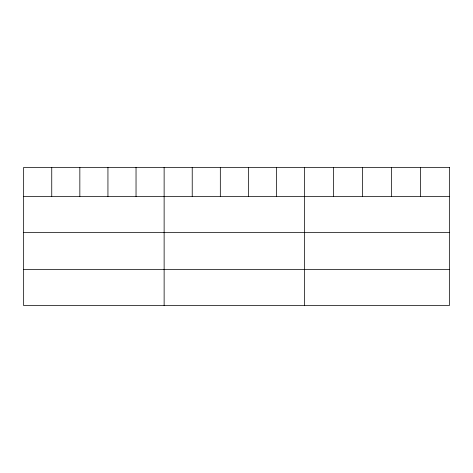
<?xml version="1.0" encoding="UTF-8"?>
<svg xmlns="http://www.w3.org/2000/svg" width="473" height="473" viewBox="0 0 473 473"><rect width="100%" height="100%" fill="white"/><g stroke="black" fill="none" stroke-linecap="round" stroke-linejoin="round"><path stroke-width="0.71" d="M23.65 196.478L449.35 196.478M23.65 232.491L449.35 232.491M23.65 269.586L449.35 269.586M420.402 167.407L420.402 196.478M391.455 167.407L391.455 196.478M362.507 167.407L362.507 196.478M333.56 167.407L333.56 196.478M304.612 167.407L304.612 305.593M276.516 167.407L276.516 196.478M248.42 167.407L248.42 196.478M220.323 167.407L220.323 196.478M192.227 167.407L192.227 196.478M164.131 167.407L164.131 305.593M136.035 167.407L136.035 196.478M107.939 167.407L107.939 196.478M79.842 167.407L79.842 196.478M51.746 167.407L51.746 196.478M449.35 167.407L23.65 167.407L23.65 305.593L449.35 305.593L449.35 167.407"/></g></svg>
